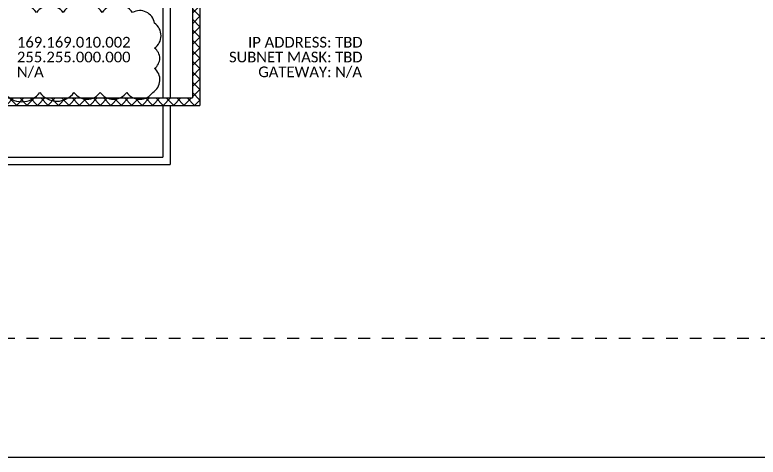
# Model space of a CAD drawing. Header units: inches. Extents: x 0 to 316, y -1 to 150.
# Drawn here: x 221 to 227.28, y 22 to 25.73 of the extents above; entities that cross this region are included whole.
import ezdxf
from ezdxf.enums import TextEntityAlignment as Align

# ---------------------------------------------------------------- set-up
doc = ezdxf.new("R2010")
doc.units = ezdxf.units.IN
doc.header["$MEASUREMENT"] = 0
doc.linetypes.add('HIDDEN2', pattern=[0.1875, 0.125, -0.0625])
doc.styles.add('Calibri', font='calibri.ttf')

msp = doc.modelspace()

# ---------------------------------------------------------------- hatches: boundary and pattern name
at = {"linetype": 'Continuous'}
h = msp.add_hatch(dxfattribs=at)
h.set_pattern_fill('ANSI37', color=5, scale=0.5)
h.paths.add_polyline_path([(229.22636, 30.28125), (229.22636, 30.21875), (219.03125, 30.21875), (219.03125, 25.03125), (222.49926, 25.03125), (222.49926, 26.00325), (222.56176, 26.00325), (222.56176, 24.96875), (218.96875, 24.96875), (218.96875, 30.28125)])

# ---------------------------------------------------------------- linework, layer by layer
for p, q in [((222.24926, 26.00325), (222.24926, 25.03125)), ((222.31176, 26.00325), (222.31176, 25.03125)), ((222.24926, 24.96875), (222.24926, 24.53125)), ((222.31176, 24.96875), (222.31176, 24.46875)), ((219.53125, 24.53125), (222.24926, 24.53125)), ((219.46875, 24.46875), (222.31176, 24.46875))]:
    msp.add_line(p, q, dxfattribs=at)
at = {"color": 5, "linetype": 'Continuous'}
for p, q in [((222.49926, 26.00325), (222.49926, 25.03125)), ((222.56176, 26.00325), (222.56176, 24.96875)), ((219.03125, 25.03125), (222.49926, 25.03125)), ((222.24926, 25.03125), (222.31176, 25.03125)), ((218.96875, 24.96875), (222.56176, 24.96875)), ((222.24926, 24.96875), (222.31176, 24.96875))]:
    msp.add_line(p, q, dxfattribs=at)
at = {"ltscale": 0.25}
msp.add_lwpolyline([(217, 22), (247, 22), (247, 43), (217, 43)], close=True, dxfattribs=at)
at = {"color": 2, "linetype": 'HIDDEN2', "ltscale": 0.5}
msp.add_lwpolyline([(218, 42), (232, 42), (232, 23), (218, 23)], close=True, dxfattribs=at)
at = {"linetype": 'Continuous'}
msp.add_lwpolyline([(220.90703, 25.07884, 0.5205671), (221.21208, 25.07884, 0.5205671), (221.49988, 25.07884, 0.5205671), (221.72044, 25.07884, 0.5205671), (221.94495, 25.07884, 0.5205671), (222.16526, 25.07884, 0.5205671), (222.17988, 25.28122, 0.5205671), (222.17988, 25.4513, 0.5205671), (222.17988, 25.66308, 0.5205671), (221.99385, 25.75311, 0.5205671), (221.73863, 25.75311, 0.5205671), (221.40733, 25.75311, 0.5205671), (221.1836, 25.75311, 0.5205671), (220.89986, 25.75311, 0.5205671)], format="xyb", dxfattribs=at)

# ---------------------------------------------------------------- texts
at = {"linetype": 'Continuous', "style": 'Calibri'}
for s, p in [('169.169.010.002', (221.01821, 25.45705, 0.02695)), ('TBD', (223.70571, 25.45705, 0.02695)), ('255.255.000.000', (221.01821, 25.33205, 0.02695)), ('TBD', (223.70571, 25.33205, 0.02695)), ('N/A', (221.01821, 25.20705, 0.02695)), ('N/A', (223.70571, 25.20705, 0.02695))]:
    msp.add_text(s, height=0.09, dxfattribs=at).set_placement(p)
for s, p in [('IP ADDRESS:', (223.67446, 25.45705, 0.02695)), ('SUBNET MASK:', (223.67446, 25.33205, 0.02695)), ('GATEWAY:', (223.67446, 25.20705, 0.02695))]:
    msp.add_text(s, height=0.09, dxfattribs=at).set_placement(p, align=Align.RIGHT)

doc.saveas('drawing.dxf')
